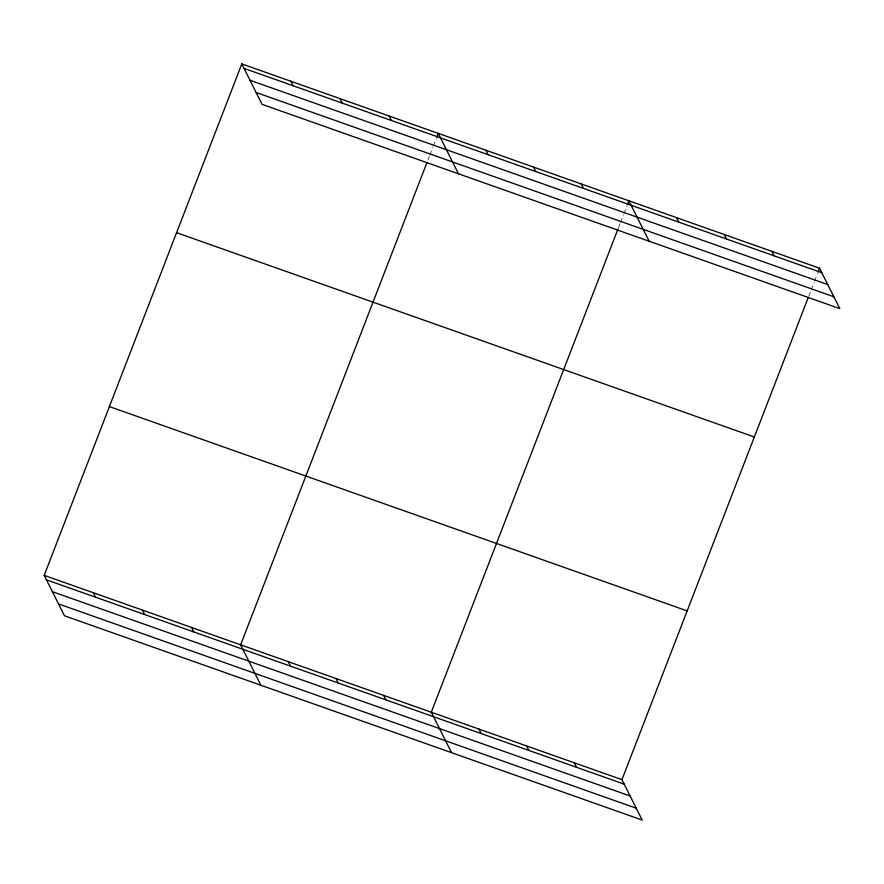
<?xml version="1.0" encoding="UTF-8"?>
<svg xmlns="http://www.w3.org/2000/svg" width="884" height="884" viewBox="0 0 884 884"><rect width="100%" height="100%" fill="white"/><g stroke="black" fill="none" stroke-linecap="round" stroke-linejoin="round"><path stroke-width="0.66" stroke-dasharray="4.42 3.31" d="M427.856 160.225L429.348 156.391M429.834 155.109L432.806 147.44M433.293 146.158L436.254 138.49M618.524 227.652L620.004 223.807M620.502 222.536L623.463 214.856M623.96 213.585L626.922 205.906M808.683 296.35L810.661 291.234M811.158 289.952L814.12 282.283M814.617 281.002L817.578 273.333"/><path stroke-width="1.33" d="M44.2 575.362L621.96 779.655L642.204 820.087L64.444 615.783L44.2 575.362L241.796 63.913L819.556 268.217L839.8 308.638L262.04 104.345L241.796 63.913M426.873 162.789L240.636 644.823L260.879 685.244M436.751 137.208L438.232 133.374L458.476 173.805M618.026 228.923L431.293 712.239L451.547 752.671M627.408 204.635L628.9 200.801L649.143 241.222M621.96 779.655L808.197 297.621M818.076 272.051L819.556 268.217M244.039 68.388L821.8 272.692M249.984 80.256L827.733 284.56M256.106 92.477L833.855 296.781M176.59 232.691L754.35 436.994M109.406 406.585L687.166 610.888M46.443 579.838L624.203 784.141M52.388 591.694L630.137 795.998M58.499 603.916L636.259 808.219M771.887 251.365L774.13 255.841M724.228 234.503L726.471 238.978M676.558 217.652L678.801 222.127M581.23 183.938L583.473 188.414M533.56 167.087L535.803 171.562M485.902 150.236L488.145 154.711M389.126 116.014L391.369 120.489M340.02 98.643L342.263 103.119M290.902 81.284L293.145 85.759M574.291 762.804L576.534 767.279M526.632 745.952L528.864 750.428M478.962 729.09L481.205 733.576M383.634 695.388L385.877 699.863M335.964 678.525L338.207 683.012M288.306 661.674L290.549 666.149M191.53 627.452L193.773 631.927M142.423 610.093L144.656 614.568M93.306 592.722L95.549 597.197"/></g></svg>
